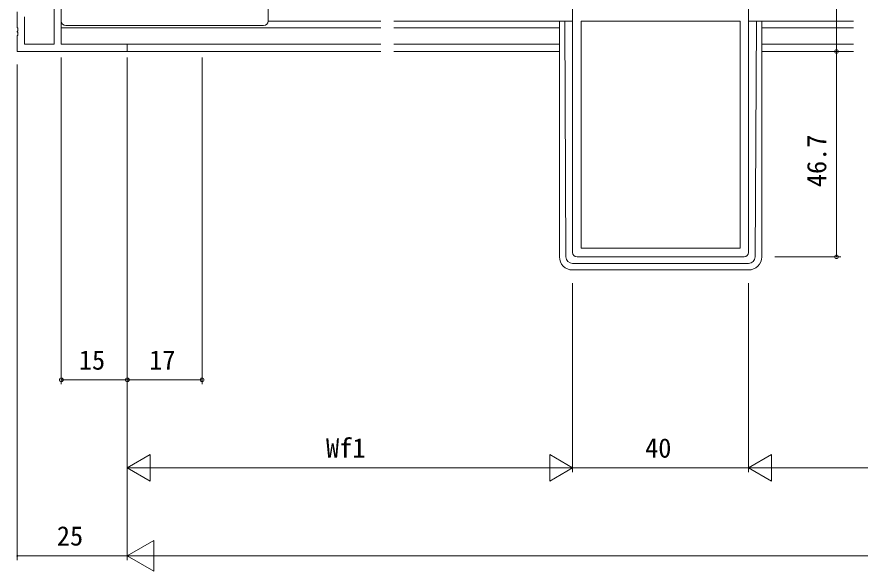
# Model space of a CAD drawing. Units: millimetres, scale not verified. Extents: x -567 to 567, y -403 to 403.
# Drawn here: x -78.4 to 113.3, y -232.9 to -106.9 of the extents above; entities that cross this region are included whole.
import ezdxf
from ezdxf.enums import TextEntityAlignment as Align

# ---------------------------------------------------------------- set-up
doc = ezdxf.new("R2010")
doc.units = ezdxf.units.MM
doc.header["$LTSCALE"] = 2
for name, color, linetype, lineweight in [('0-1_USER1', 2, 'Continuous', 9), ('0-2_YKK_ZWAK', 4, 'Continuous', 9), ('0-3_YKK_11', 6, 'Continuous', 9), ('0-4_YKK_12', 7, 'Continuous', 9)]:
    doc.layers.add(name, color=color, linetype=linetype, lineweight=lineweight)
doc.styles.add('ＭＳ ゴシック', font='')
doc.styles.get('ＭＳ ゴシック').set_extended_font_data('MS Gothic')

msp = doc.modelspace()

# ---------------------------------------------------------------- linework, layer by layer
at = {"layer": '0-1_USER1'}
for p, q in [((87.929, -107.823), (111.804, -107.823)), ((-68.321, -109.323), (4.304, -109.323)), ((44.929, -109.323), (7.304, -109.323)), ((90.929, -109.323), (111.804, -109.323)), ((-68.021, -113.093), (4.304, -113.093)), ((44.929, -113.093), (7.304, -113.093)), ((90.929, -113.093), (111.804, -113.093)), ((-53.621, -114.723), (4.304, -114.723)), ((44.929, -114.723), (7.304, -114.723)), ((90.929, -114.723), (111.804, -114.723))]:
    msp.add_line(p, q, dxfattribs=at)
at = {"layer": '0-2_YKK_ZWAK'}
for p, q in [((-68.321, -107.823), (-68.321, -92.723)), ((-21.321, -107.823), (-21.321, -92.723)), ((-67.321, -108.823), (-22.321, -108.823)), ((-21.321, -107.822), (4.304, -107.822)), ((47.929, -107.822), (7.304, -107.822)), ((44.929, -107.822), (44.929, -161.42)), ((46.422, -161.428), (46.138, -107.822)), ((89.437, -161.428), (89.72, -107.823)), ((90.929, -107.823), (90.929, -161.42)), ((47.922, -162.92), (87.937, -162.92)), ((47.929, -164.42), (87.929, -164.42))]:
    msp.add_line(p, q, dxfattribs=at)
for centre, radius, start, end in [((-67.321, -107.823), 1, 180, 270), ((-22.321, -107.823), 1, 270, 0), ((47.929, -161.42), 3, 180, 270), ((47.922, -161.42), 1.5, 180.27724, 270), ((87.929, -161.42), 3, 270, 0), ((87.937, -161.42), 1.5, 270, 359.72276)]:
    msp.add_arc(centre, radius, start, end, dxfattribs=at)
at = {"layer": '0-3_YKK_11'}
for p, q in [((107.929, -44.723), (107.929, -114.723)), ((93.929, -114.723), (108.929, -114.723)), ((107.929, -114.723), (107.929, -161.423)), ((-68.321, -116.093), (-68.321, -190.42)), ((-53.321, -116.093), (-53.321, -190.42)), ((-53.321, -116.093), (-53.321, -190.42)), ((-36.321, -116.093), (-36.321, -190.42)), ((-78.321, -117.723), (-78.321, -230.42)), ((-53.321, -117.723), (-53.321, -230.42)), ((-53.321, -117.723), (-53.321, -230.42)), ((93.929, -161.423), (108.929, -161.423)), ((-53.321, -167.42), (-53.321, -210.42)), ((47.929, -167.42), (47.929, -210.42)), ((47.929, -167.42), (47.929, -210.42)), ((87.929, -167.42), (87.929, -210.42)), ((87.929, -167.42), (87.929, -210.42)), ((-68.321, -189.42), (-53.321, -189.42)), ((-53.321, -189.42), (-36.321, -189.42)), ((-53.321, -209.42), (-48.124, -206.42)), ((-48.124, -212.42), (-48.124, -206.42)), ((47.929, -209.42), (42.733, -206.42)), ((42.733, -206.42), (42.733, -212.42)), ((87.929, -209.42), (93.126, -206.42)), ((93.126, -212.42), (93.126, -206.42)), ((-53.321, -209.42), (-48.124, -212.42)), ((-53.321, -209.42), (-42.928, -209.42)), ((-47.321, -209.42), (41.929, -209.42)), ((47.929, -209.42), (37.537, -209.42)), ((47.929, -209.42), (42.733, -212.42)), ((87.929, -209.42), (47.929, -209.42)), ((87.929, -209.42), (93.126, -212.42)), ((87.929, -209.42), (98.322, -209.42)), ((93.929, -209.42), (299.429, -209.42)), ((-53.321, -229.42), (-47.258, -225.92)), ((-47.258, -232.92), (-47.258, -225.92)), ((-78.321, -229.42), (-53.321, -229.42)), ((-53.321, -229.42), (-47.258, -232.92)), ((-53.321, -229.42), (-41.196, -229.42)), ((-46.321, -229.42), (439.679, -229.42))]:
    msp.add_line(p, q, dxfattribs=at)
for centre in [(107.929, -114.723), (107.929, -114.723), (107.929, -161.423), (-68.321, -189.42), (-53.321, -189.42), (-53.321, -189.42), (-36.321, -189.42)]:
    msp.add_circle(centre, 0.425, dxfattribs=at)
for start, end in [(0, 180), (180, 0)]:
    msp.add_arc((-78.321, -229.42), 0.106, start, end, dxfattribs=at)
at = {"layer": '0-4_YKK_12'}
for p, q in [((47.929, -80.523), (47.929, -160.423)), ((85.999, -159.493), (85.999, -107.823)), ((48.929, -161.423), (86.929, -161.423))]:
    msp.add_line(p, q, dxfattribs=at)
for points in [[(-69.951, -81.723), (-69.951, -113.093), (-76.691, -113.093), (-76.691, -106.814)], [(-78.321, -105.723), (-78.321, -109.265), (-78.201, -109.448), (-78.201, -109.998), (-78.321, -110.181), (-78.321, -110.265), (-78.201, -110.448), (-78.201, -110.998), (-78.321, -111.181), (-78.321, -114.723), (-53.321, -114.723), (-53.321, -113.093), (-68.321, -113.093), (-68.321, -82.723)], [(87.929, -160.423), (87.929, -103.623)]]:
    msp.add_lwpolyline(points, dxfattribs=at)
msp.add_lwpolyline([(85.999, -159.493), (85.999, -107.823), (49.859, -107.823), (49.859, -159.493)], close=True, dxfattribs=at)
for centre, start, end in [((48.929, -160.423), 180.00001, 269.99999), ((86.929, -160.423), 270.00001, 359.99999)]:
    msp.add_arc(centre, 1, start, end, dxfattribs=at)

# ---------------------------------------------------------------- texts
at = {"layer": '0-3_YKK_11', "style": 'ＭＳ ゴシック'}
msp.add_text('46.7', height=4.399, rotation=90, dxfattribs=at).set_placement((106.929, -145.593), align=Align.BOTTOM_LEFT)
for s, p in [('15', (-64.341, -188.42)), ('17', (-48.341, -188.42)), ('Wf1', (-8.136, -208.42)), ('40', (64.409, -208.42)), ('25', (-69.341, -228.42))]:
    msp.add_text(s, height=4.399, dxfattribs=at).set_placement(p, align=Align.BOTTOM_LEFT)

doc.saveas('drawing.dxf')
